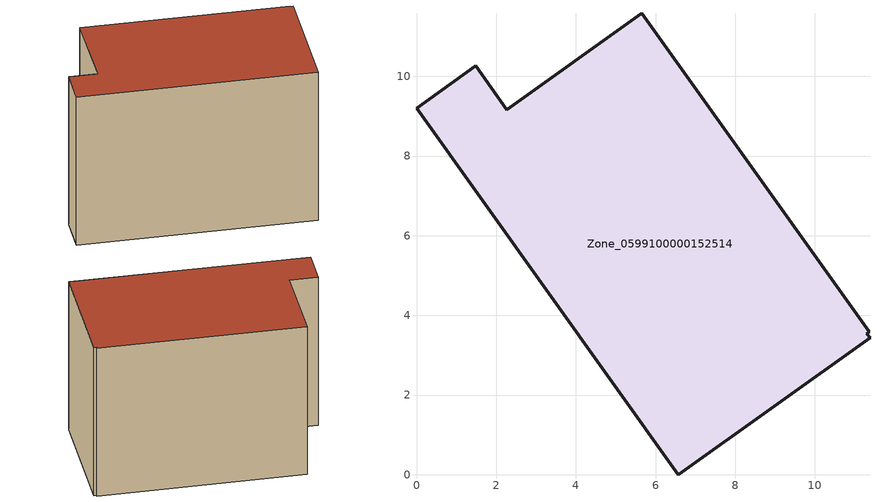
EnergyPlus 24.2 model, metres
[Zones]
Zone_0599100000152514
 floor ground (C_G): 6.58,0 0,9.2 1.49,10.26 2.27,9.16 5.65,11.58 11.36,3.58 11.3,3.54 11.38,3.44 z0
 wall outside (C_F): 2.27,9.16 1.49,10.26 0,9.2 6.58,0 11.38,3.44 11.3,3.54 11.36,3.58 5.65,11.58 2.27,9.16 z0:7.94
 roof outside (C_R): 11.36,3.58 5.65,11.58 2.27,9.16 1.49,10.26 0,9.2 6.58,0 11.38,3.44 11.3,3.54 z7.94
[BUILDING]
Pand.0599100000152514: North Axis=0; Terrain=City; Loads Convergence Tolerance Value=0.04; Temperature Convergence Tolerance Value=0.4; Solar Distribution=FullExterior; Maximum Number of Warmup Days=25; Minimum Number of Warmup Days=1
[Site:Location]
Rotterdam.The.Hague.AP_ZH_NLD Design_Conditions: Latitude=51.96; Longitude=4.45; Time Zone=1; Elevation=-4.5
[SITE:GROUNDTEMPERATURE:BUILDINGSURFACE]
18, 18, 18, 18, 18, 18, 18, 18, 18, 18, 18, 18
[MATERIAL] Thermal Absorptance=0.9; Solar Absorptance=0.7; Visible Absorptance=0.7
Name | Roughness | Thickness | Conductivity | Density | Specific Heat
G.TC.1975-1991 | MediumSmooth | 0.15 | 0.288461 | 540 | 1210
F.TC.1975-1991 | Rough | 0.3 | 0.230769 | 1920 | 840
R.TC.1975-1991 | MediumRough | 0.2 | 0.153846 | 1500 | 1000
[CONSTRUCTION]
C_G: G.TC.1975-1991
C_F: F.TC.1975-1991
C_R: R.TC.1975-1991
[ZONE]
Zone_0599100000152514: Type=1; Multiplier=1; Ceiling Height=Autocalculate; Volume=Autocalculate; Floor Area=autocalculate; Part of Total Floor Area=Yes
[ZONEINFILTRATION:DESIGNFLOWRATE]
Infil_Zone_0599100000152514: Zone or ZoneList or Space or SpaceList=Zone_0599100000152514; Schedule=AlwaysOn; Design Flow Rate Calculation Method=Flow/Area; Flow Rate per Floor Area=0.003; Constant Term Coefficient=1; Temperature Term Coefficient=0; Velocity Term Coefficient=0; Velocity Squared Term Coefficient=0
[HVACTEMPLATE:ZONE:IDEALLOADSAIRSYSTEM]
Zone_0599100000152514: Maximum Heating Supply Air Temperature=50; Minimum Cooling Supply Air Temperature=13; Maximum Heating Supply Air Humidity Ratio=0.0156; Minimum Cooling Supply Air Humidity Ratio=0.0077; Heating Limit=NoLimit; Cooling Limit=NoLimit; Dehumidification Control Type=ConstantSensibleHeatRatio; Cooling Sensible Heat Ratio=0.7; Dehumidification Setpoint=60; Humidification Control Type=None; Humidification Setpoint=30; Outdoor Air Method=None; Outdoor Air Flow Rate per Person=0.00944; Outdoor Air Flow Rate per Zone Floor Area=0; Outdoor Air Flow Rate per Zone=0; Demand Controlled Ventilation Type=None; Outdoor Air Economizer Type=NoEconomizer; Heat Recovery Type=None; Sensible Heat Recovery Effectiveness=0.7; Latent Heat Recovery Effectiveness=0.65
[ZONECONTROL:THERMOSTAT]
ThermostatControl_Zone_0599100000152514: Zone or ZoneList=Zone_0599100000152514; Control Type Schedule=DualSetpointControlType; Control 1=Thermostat_Zone_0599100000152514; Temperature Difference Between Cutout And Setpoint=0
[THERMOSTATSETPOINT:DUALSETPOINT]
Thermostat_Zone_0599100000152514: Heating Setpoint Temperature Schedule=HeatingSetpoint_Zone_0599100000152514; Cooling Setpoint Temperature Schedule=CoolingSetpoint_Zone_0599100000152514
[SCHEDULE:COMPACT]
HeatingSetpoint_Zone_0599100000152514: Through: 12/31, For: AllDays, Until: 24:00, 21
CoolingSetpoint_Zone_0599100000152514: Through: 12/31, For: AllDays, Until: 24:00, 24
DualSetpointControlType: Through: 12/31, For: AllDays, Until: 24:00, 4
AlwaysOn: Through: 12/31, For: AllDays, Until: 24:00, 1
